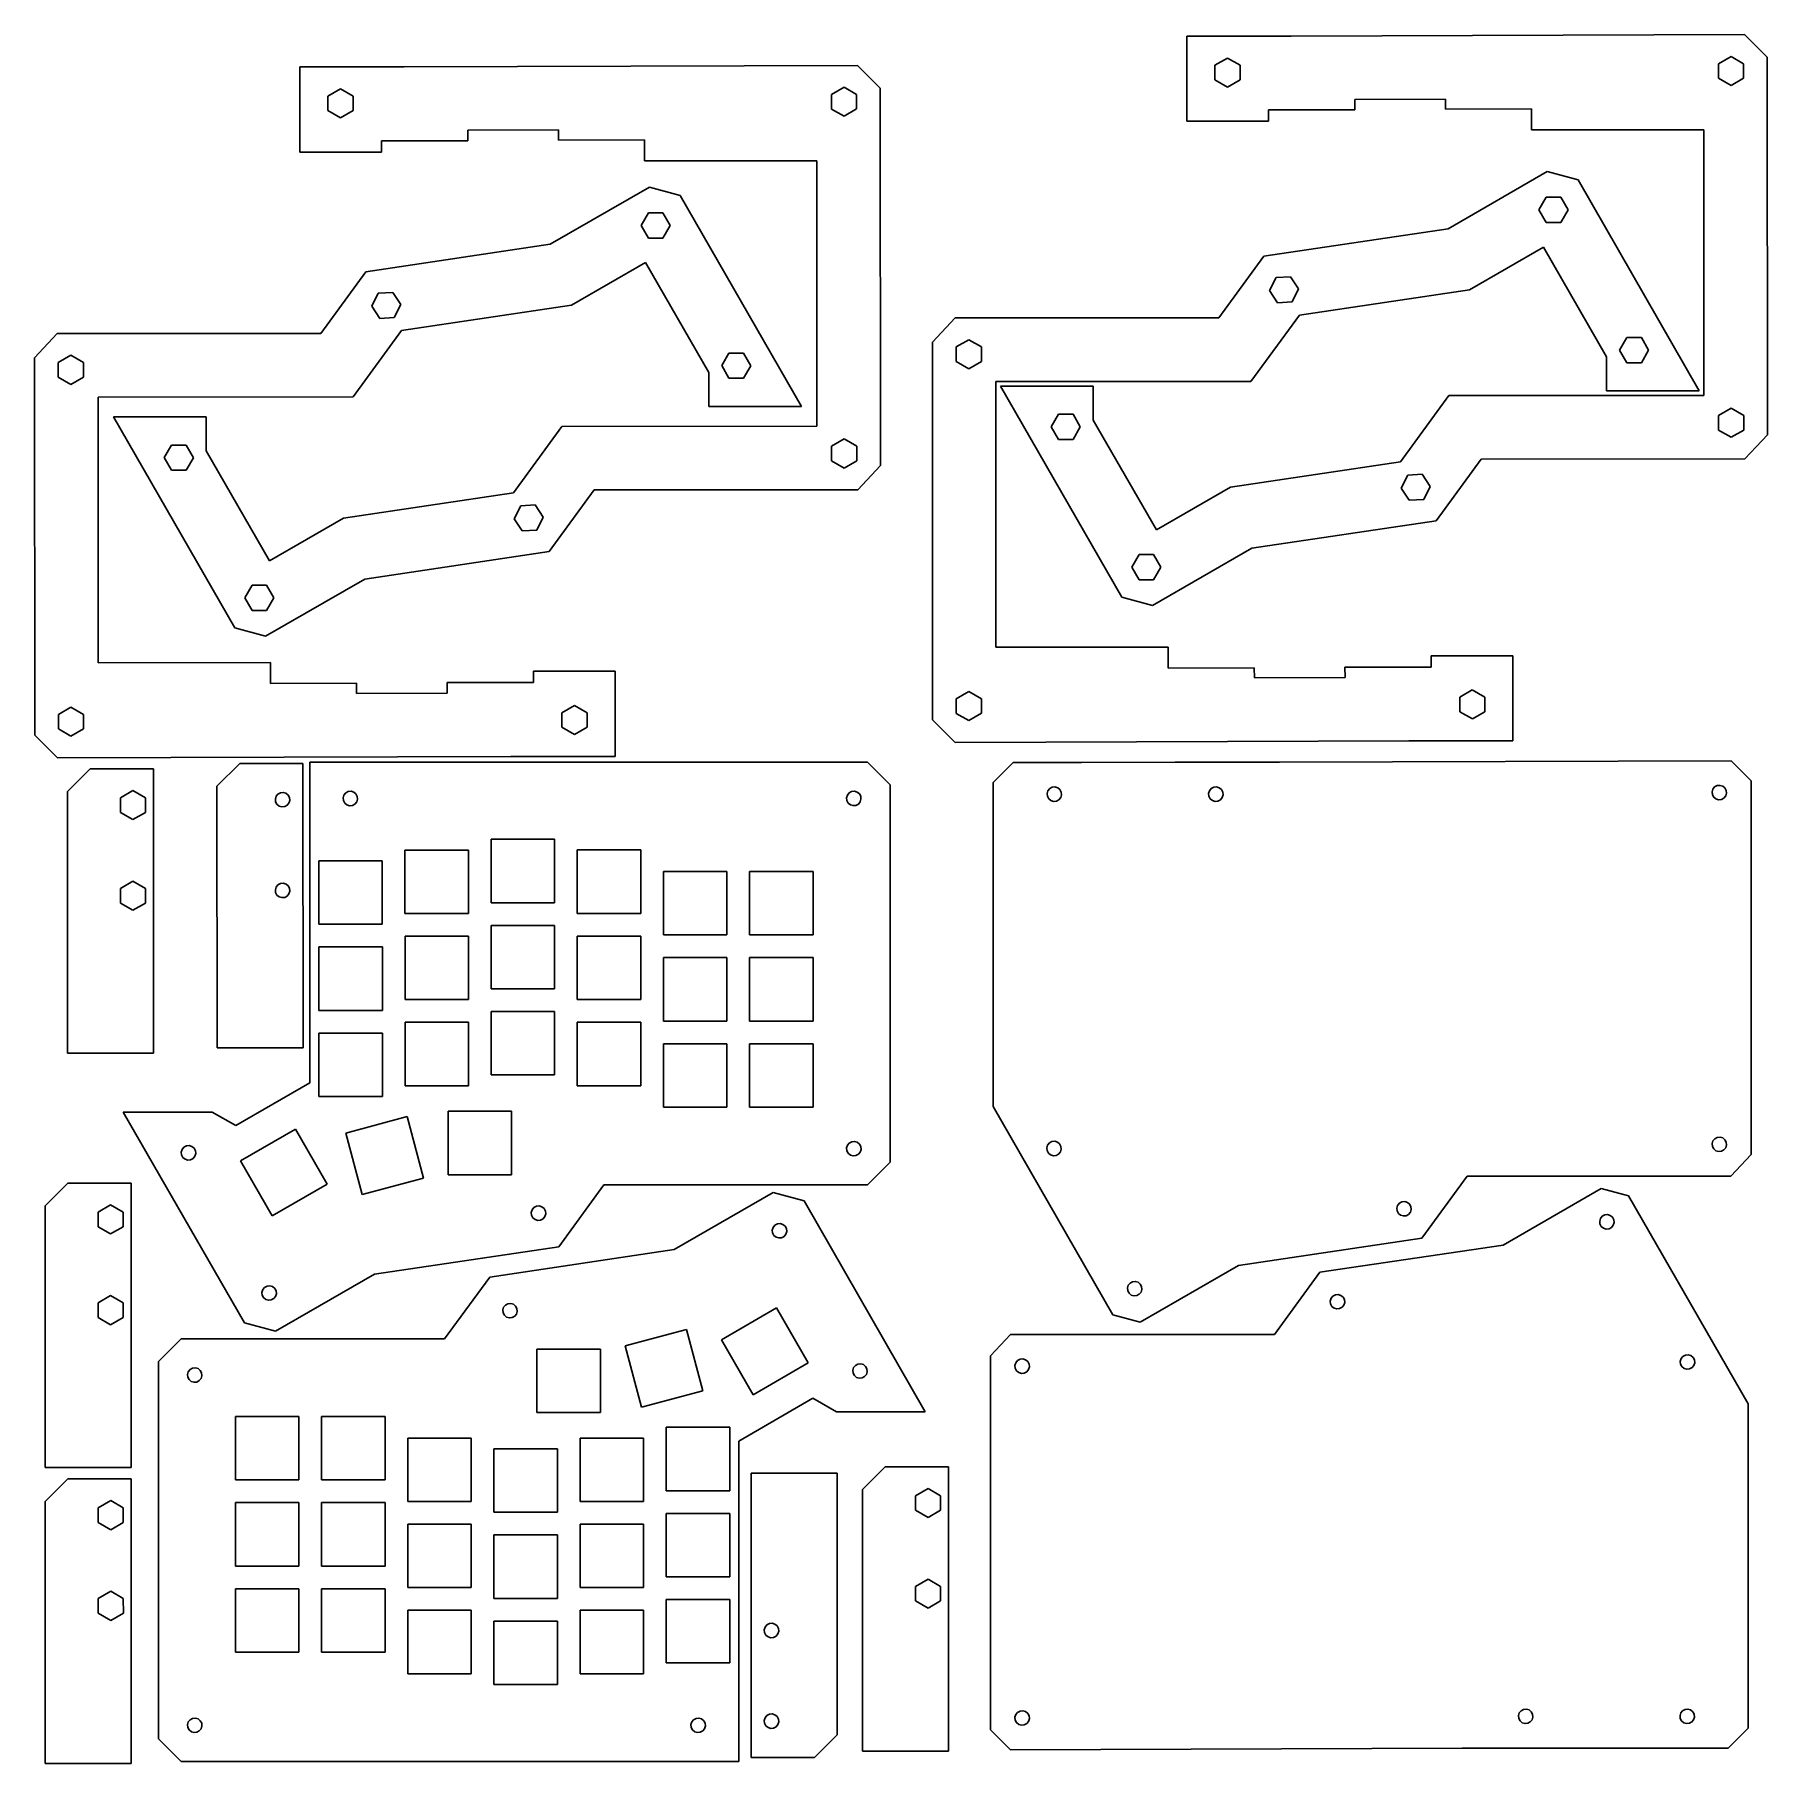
# Model space of a CAD drawing. Header units: millimetres. Extents: x 6 to 388, y 7 to 388.
import ezdxf

# ---------------------------------------------------------------- set-up
doc = ezdxf.new("R2010")
doc.units = ezdxf.units.MM

msp = doc.modelspace()

# ---------------------------------------------------------------- linework, layer by layer
at = {"color": 7, "linetype": 'Continuous'}
for p, q in [((275.68, 387.68), (259.7, 387.67)), ((259.7, 387.67), (259.7, 382.85)), ((275.68, 387.68), (282.68, 387.68)), ((382.71, 388), (282.68, 387.68)), ((387.71, 383.01), (382.71, 388)), ((259.7, 382.85), (259.7, 368.88)), ((268.65, 382.84), (265.87, 381.24)), ((271.43, 381.24), (268.65, 382.84)), ((379.71, 383.2), (376.93, 381.59)), ((382.49, 381.59), (379.71, 383.2)), ((387.72, 299.74), (387.71, 383.01)), ((80.03, 380.89), (64.05, 380.89)), ((64.05, 380.89), (64.05, 376.06)), ((80.03, 380.89), (87.03, 380.89)), ((187.06, 381.21), (87.03, 380.89)), ((192.06, 376.23), (187.06, 381.21)), ((265.87, 381.24), (265.87, 378.03)), ((271.43, 378.03), (271.43, 381.24)), ((376.93, 381.59), (376.93, 378.38)), ((376.93, 378.38), (379.71, 376.78)), ((379.71, 376.78), (382.49, 378.38)), ((382.49, 378.38), (382.49, 381.59)), ((64.05, 376.06), (64.05, 362.09)), ((73, 376.05), (70.22, 374.45)), ((75.78, 374.45), (73, 376.05)), ((184.06, 376.41), (181.28, 374.8)), ((181.28, 374.8), (181.28, 371.59)), ((186.84, 374.81), (184.06, 376.41)), ((186.84, 371.6), (186.84, 374.81)), ((192.07, 292.95), (192.06, 376.23)), ((265.87, 378.03), (268.65, 376.42)), ((268.65, 376.42), (271.43, 378.03)), ((70.22, 374.45), (70.22, 371.24)), ((70.22, 371.24), (73, 369.63)), ((73, 369.63), (75.78, 371.24)), ((75.78, 371.24), (75.78, 374.45)), ((181.28, 371.59), (184.06, 369.99)), ((184.06, 369.99), (186.84, 371.6)), ((296.73, 371.39), (277.7, 371.38)), ((277.7, 371.38), (277.7, 368.88)), ((316.72, 373.79), (296.72, 373.72)), ((296.72, 373.72), (296.73, 371.39)), ((316.73, 371.54), (316.72, 373.79)), ((335.71, 371.6), (316.73, 371.54)), ((335.71, 366.98), (335.71, 371.6)), ((121.07, 367), (101.07, 366.93)), ((101.07, 366.93), (101.08, 364.6)), ((121.08, 364.75), (121.07, 367)), ((277.7, 368.88), (259.7, 368.88)), ((373.71, 366.99), (335.71, 366.98)), ((373.72, 308.39), (373.71, 366.99)), ((101.08, 364.6), (82.05, 364.6)), ((82.05, 364.6), (82.05, 362.1)), ((140.06, 364.81), (121.08, 364.75)), ((140.06, 360.2), (140.06, 364.81)), ((82.05, 362.1), (64.05, 362.09)), ((178.06, 360.2), (140.06, 360.2)), ((178.07, 301.61), (178.06, 360.2)), ((339.16, 357.78), (317.31, 345.19)), ((345.99, 355.94), (339.16, 357.78)), ((372.71, 309.44), (345.99, 355.94)), ((141.12, 354.34), (119.26, 341.75)), ((147.94, 352.5), (141.12, 354.34)), ((174.67, 306), (147.94, 352.5)), ((338.95, 352.13), (337.34, 349.35)), ((342.16, 352.12), (338.95, 352.13)), ((343.76, 349.34), (342.16, 352.12)), ((140.91, 348.69), (139.3, 345.91)), ((144.12, 348.68), (140.91, 348.69)), ((145.72, 345.9), (144.12, 348.68)), ((337.34, 349.35), (338.94, 346.57)), ((342.15, 346.56), (343.76, 349.34)), ((139.3, 345.91), (140.9, 343.13)), ((144.11, 343.12), (145.72, 345.9)), ((317.31, 345.19), (276.64, 339.14)), ((338.94, 346.57), (342.15, 346.56)), ((119.26, 341.75), (78.6, 335.7)), ((140.9, 343.13), (144.11, 343.12)), ((338.34, 341.15), (321.99, 331.73)), ((352.26, 316.94), (338.34, 341.15)), ((140.3, 337.71), (123.95, 328.3)), ((154.21, 313.5), (140.3, 337.71)), ((276.64, 339.14), (266.7, 325.51)), ((78.6, 335.7), (68.65, 322.07)), ((279.36, 334.4), (277.93, 331.53)), ((282.56, 334.59), (279.36, 334.4)), ((284.33, 331.91), (282.56, 334.59)), ((81.32, 330.96), (79.88, 328.09)), ((84.52, 331.15), (81.32, 330.96)), ((86.29, 328.47), (84.52, 331.15)), ((277.93, 331.53), (279.69, 328.85)), ((279.69, 328.85), (282.9, 329.04)), ((282.9, 329.04), (284.33, 331.91)), ((321.99, 331.73), (284.5, 326.15)), ((79.88, 328.09), (81.65, 325.41)), ((81.65, 325.41), (84.85, 325.6)), ((84.85, 325.6), (86.29, 328.47)), ((123.95, 328.3), (86.45, 322.72)), ((203.57, 320.16), (208.57, 325.5)), ((208.57, 325.5), (266.7, 325.51)), ((284.5, 326.15), (273.81, 311.51)), ((5.53, 316.72), (10.53, 322.06)), ((10.53, 322.06), (68.65, 322.07)), ((86.45, 322.72), (75.77, 308.08)), ((356.73, 321.2), (355.12, 318.42)), ((359.94, 321.19), (356.73, 321.2)), ((361.54, 318.41), (359.94, 321.19)), ((13.53, 317.27), (10.75, 315.67)), ((16.31, 315.67), (13.53, 317.27)), ((158.68, 317.76), (157.07, 314.99)), ((161.89, 317.76), (158.68, 317.76)), ((163.49, 314.97), (161.89, 317.76)), ((203.57, 320.16), (203.59, 236.88)), ((211.57, 320.71), (208.79, 319.11)), ((208.79, 319.11), (208.79, 315.9)), ((214.35, 319.11), (211.57, 320.71)), ((214.35, 315.9), (214.35, 319.11)), ((355.12, 318.42), (356.72, 315.64)), ((359.93, 315.63), (361.54, 318.41)), ((5.53, 316.72), (5.54, 233.45)), ((10.75, 315.67), (10.75, 312.46)), ((16.31, 312.46), (16.31, 315.67)), ((154.21, 313.5), (154.21, 306)), ((157.07, 314.99), (158.67, 312.2)), ((161.88, 312.2), (163.49, 314.97)), ((208.79, 315.9), (211.57, 314.29)), ((211.57, 314.29), (214.35, 315.9)), ((352.26, 316.94), (352.26, 309.43)), ((356.72, 315.64), (359.93, 315.63)), ((10.75, 312.46), (13.53, 310.85)), ((13.53, 310.85), (16.31, 312.46)), ((158.67, 312.2), (161.88, 312.2)), ((217.57, 311.5), (273.81, 311.51)), ((217.57, 311.5), (217.58, 252.91)), ((218.58, 310.46), (245.31, 263.96)), ((218.58, 310.46), (239.04, 310.46)), ((239.04, 302.96), (239.04, 310.46)), ((19.53, 308.07), (75.77, 308.08)), ((19.53, 308.07), (19.54, 249.47)), ((174.67, 306), (154.21, 306)), ((306.8, 293.74), (317.48, 308.38)), ((373.72, 308.39), (317.48, 308.38)), ((372.71, 309.44), (352.26, 309.43)), ((22.93, 303.67), (43.39, 303.68)), ((22.93, 303.67), (49.65, 257.17)), ((43.39, 296.18), (43.39, 303.68)), ((231.37, 304.26), (229.76, 301.49)), ((234.58, 304.26), (231.37, 304.26)), ((236.18, 301.47), (234.58, 304.26)), ((239.04, 302.96), (252.95, 278.75)), ((379.72, 305.61), (376.94, 304)), ((376.94, 304), (376.94, 300.79)), ((382.5, 304), (379.72, 305.61)), ((382.5, 300.79), (382.5, 304)), ((111.15, 286.96), (121.83, 301.6)), ((178.07, 301.61), (121.83, 301.6)), ((184.07, 298.82), (181.29, 297.21)), ((186.85, 297.21), (184.07, 298.82)), ((229.76, 301.49), (231.36, 298.7)), ((231.36, 298.7), (234.57, 298.7)), ((234.57, 298.7), (236.18, 301.47)), ((376.94, 300.79), (379.72, 299.19)), ((379.72, 299.19), (382.5, 300.79)), ((387.72, 299.74), (382.72, 294.4)), ((35.72, 297.48), (34.11, 294.7)), ((34.11, 294.7), (35.71, 291.92)), ((38.93, 297.47), (35.72, 297.48)), ((38.92, 291.91), (40.53, 294.69)), ((40.53, 294.69), (38.93, 297.47)), ((43.39, 296.18), (57.3, 271.96)), ((181.29, 297.21), (181.29, 294)), ((186.85, 294), (186.85, 297.21)), ((314.66, 280.76), (324.6, 294.39)), ((382.72, 294.4), (324.6, 294.39)), ((35.71, 291.92), (38.92, 291.91)), ((181.29, 294), (184.07, 292.4)), ((184.07, 292.4), (186.85, 294)), ((192.07, 292.95), (187.07, 287.61)), ((269.3, 288.16), (306.8, 293.74)), ((308.4, 290.86), (306.96, 287.99)), ((311.6, 291.05), (308.4, 290.86)), ((313.37, 288.37), (311.6, 291.05)), ((73.65, 281.38), (111.15, 286.96)), ((119, 273.97), (128.95, 287.6)), ((187.07, 287.61), (128.95, 287.6)), ((252.95, 278.75), (269.3, 288.16)), ((306.96, 287.99), (308.73, 285.31)), ((311.94, 285.5), (313.37, 288.37)), ((112.75, 284.07), (111.31, 281.2)), ((115.95, 284.26), (112.75, 284.07)), ((117.72, 281.59), (115.95, 284.26)), ((308.73, 285.31), (311.94, 285.5)), ((57.3, 271.96), (73.65, 281.38)), ((111.31, 281.2), (113.08, 278.52)), ((116.28, 278.71), (117.72, 281.59)), ((273.99, 274.71), (314.66, 280.76)), ((113.08, 278.52), (116.28, 278.71)), ((78.34, 267.92), (119, 273.97)), ((249.14, 273.34), (247.53, 270.56)), ((252.35, 273.33), (249.14, 273.34)), ((252.13, 262.12), (273.99, 274.71)), ((253.95, 270.55), (252.35, 273.33)), ((56.48, 255.33), (78.34, 267.92)), ((247.53, 270.56), (249.13, 267.78)), ((249.13, 267.78), (252.34, 267.77)), ((252.34, 267.77), (253.95, 270.55)), ((53.49, 266.55), (51.88, 263.77)), ((51.88, 263.77), (53.48, 260.99)), ((56.7, 266.54), (53.49, 266.55)), ((56.69, 260.98), (58.3, 263.76)), ((58.3, 263.76), (56.7, 266.54)), ((245.31, 263.96), (252.13, 262.12)), ((53.48, 260.99), (56.69, 260.98)), ((49.65, 257.17), (56.48, 255.33)), ((217.58, 252.91), (255.59, 252.91)), ((255.59, 252.91), (255.59, 248.3)), ((19.54, 249.47), (57.54, 249.48)), ((57.54, 249.48), (57.54, 244.86)), ((294.56, 248.51), (313.59, 248.52)), ((294.57, 246.18), (294.56, 248.51)), ((313.59, 248.52), (313.59, 251.02)), ((313.59, 251.02), (331.59, 251.02)), ((331.59, 237.05), (331.59, 251.02)), ((57.54, 244.86), (76.52, 244.92)), ((76.52, 244.92), (76.53, 242.67)), ((96.52, 245.07), (115.55, 245.08)), ((96.53, 242.74), (96.52, 245.07)), ((115.55, 245.08), (115.55, 247.58)), ((115.55, 247.58), (133.55, 247.58)), ((133.55, 233.61), (133.55, 247.58)), ((255.59, 248.3), (274.56, 248.36)), ((274.56, 248.36), (274.57, 246.11)), ((274.57, 246.11), (294.57, 246.18)), ((76.53, 242.67), (96.53, 242.74)), ((211.59, 243.12), (208.81, 241.51)), ((208.81, 241.51), (208.81, 238.3)), ((214.37, 241.52), (211.59, 243.12)), ((214.37, 238.31), (214.37, 241.52)), ((322.64, 243.48), (319.86, 241.87)), ((319.86, 241.87), (319.86, 238.66)), ((325.42, 241.87), (322.64, 243.48)), ((325.42, 238.66), (325.42, 241.87)), ((13.54, 239.68), (10.76, 238.08)), ((10.76, 238.08), (10.76, 234.87)), ((16.32, 238.08), (13.54, 239.68)), ((16.32, 234.87), (16.32, 238.08)), ((124.6, 240.04), (121.82, 238.43)), ((121.82, 238.43), (121.82, 235.22)), ((127.38, 238.43), (124.6, 240.04)), ((127.38, 235.22), (127.38, 238.43)), ((208.81, 238.3), (211.59, 236.7)), ((211.59, 236.7), (214.37, 238.31)), ((319.86, 238.66), (322.65, 237.06)), ((322.65, 237.06), (325.42, 238.66)), ((331.59, 232.22), (331.59, 237.05)), ((5.54, 233.45), (10.54, 228.46)), ((10.76, 234.87), (13.54, 233.26)), ((13.54, 233.26), (16.32, 234.87)), ((121.82, 235.22), (124.6, 233.62)), ((124.6, 233.62), (127.38, 235.22)), ((133.55, 228.79), (133.55, 233.61)), ((203.59, 236.88), (208.59, 231.9)), ((208.59, 231.9), (308.62, 232.22)), ((315.61, 232.22), (308.62, 232.22)), ((315.61, 232.22), (331.59, 232.22)), ((10.54, 228.46), (110.57, 228.78)), ((17.75, 226.06), (12.75, 221.06)), ((31.71, 226.07), (17.75, 226.06)), ((31.71, 221.32), (31.71, 226.07)), ((50.75, 227.24), (45.75, 222.24)), ((64.71, 227.25), (50.75, 227.24)), ((64.72, 164.5), (64.71, 227.25)), ((89.21, 227.52), (66.2, 227.51)), ((66.2, 227.51), (66.2, 222.76)), ((189.21, 227.53), (89.21, 227.52)), ((117.57, 228.78), (110.57, 228.78)), ((117.57, 228.78), (133.55, 228.79)), ((194.21, 222.53), (189.21, 227.53)), ((221.39, 227.47), (216.98, 223.05)), ((236.44, 227.47), (221.39, 227.47)), ((236.44, 227.47), (257.11, 227.52)), ((273.09, 227.52), (257.11, 227.52)), ((273.09, 227.52), (280.09, 227.52)), ((379.71, 227.84), (280.09, 227.52)), ((384.12, 223.44), (379.71, 227.84)), ((45.75, 222.24), (45.76, 164.5)), ((66.2, 222.76), (66.21, 156.82)), ((194.23, 139.28), (194.21, 222.53)), ((216.98, 223.05), (216.98, 218.72)), ((384.14, 140.98), (384.12, 223.44)), ((12.75, 221.06), (12.75, 216.31)), ((27.21, 221.28), (24.43, 219.67)), ((24.43, 219.67), (24.43, 216.46)), ((29.99, 219.67), (27.21, 221.28)), ((29.99, 216.46), (29.99, 219.67)), ((31.72, 163.32), (31.71, 221.32)), ((216.98, 218.72), (216.99, 151.57)), ((12.75, 216.31), (12.76, 163.32)), ((24.43, 216.46), (27.21, 214.86)), ((27.21, 214.86), (29.99, 216.46)), ((120.21, 210.53), (106.21, 210.53)), ((106.21, 210.53), (106.22, 196.53)), ((120.22, 196.53), (120.21, 210.53)), ((101.21, 208.15), (87.21, 208.15)), ((87.21, 208.15), (87.21, 194.15)), ((101.22, 194.15), (101.21, 208.15)), ((139.22, 208.16), (125.21, 208.16)), ((125.21, 208.16), (125.22, 194.16)), ((139.22, 194.16), (139.22, 208.16)), ((68.21, 205.77), (68.21, 191.77)), ((82.21, 205.77), (68.21, 205.77)), ((82.21, 191.77), (82.21, 205.77)), ((158.22, 203.41), (144.22, 203.41)), ((144.22, 203.41), (144.22, 189.41)), ((158.22, 189.41), (158.22, 203.41)), ((177.22, 203.42), (163.22, 203.41)), ((163.22, 203.41), (163.22, 189.41)), ((177.22, 189.42), (177.22, 203.42)), ((27.21, 201.28), (24.43, 199.67)), ((24.43, 199.67), (24.43, 196.46)), ((29.99, 199.67), (27.21, 201.28)), ((29.99, 196.46), (29.99, 199.67)), ((24.43, 196.46), (27.21, 194.86)), ((27.21, 194.86), (29.99, 196.46)), ((106.22, 196.53), (120.22, 196.53)), ((68.21, 191.77), (82.21, 191.77)), ((87.21, 194.15), (101.22, 194.15)), ((106.22, 191.53), (106.22, 177.53)), ((120.22, 191.53), (106.22, 191.53)), ((120.22, 177.53), (120.22, 191.53)), ((125.22, 194.16), (139.22, 194.16)), ((87.22, 189.15), (87.22, 175.15)), ((101.22, 189.15), (87.22, 189.15)), ((101.22, 175.15), (101.22, 189.15)), ((125.22, 189.16), (125.22, 175.16)), ((139.22, 189.16), (125.22, 189.16)), ((139.22, 175.16), (139.22, 189.16)), ((144.22, 189.41), (158.22, 189.41)), ((163.22, 189.41), (177.22, 189.42)), ((68.21, 186.77), (68.22, 172.77)), ((82.22, 186.77), (68.21, 186.77)), ((82.22, 172.77), (82.22, 186.77)), ((144.22, 184.41), (144.22, 170.41)), ((158.22, 184.41), (144.22, 184.41)), ((158.22, 170.41), (158.22, 184.41)), ((163.22, 184.41), (163.22, 170.41)), ((177.22, 184.41), (163.22, 184.41)), ((177.23, 170.41), (177.22, 184.41)), ((106.22, 177.53), (120.22, 177.53)), ((68.22, 172.77), (82.22, 172.77)), ((87.22, 175.15), (101.22, 175.15)), ((106.22, 172.53), (106.22, 158.53)), ((120.22, 172.53), (106.22, 172.53)), ((120.22, 158.53), (120.22, 172.53)), ((125.22, 175.16), (139.22, 175.16)), ((87.22, 170.15), (87.22, 156.15)), ((101.22, 170.15), (87.22, 170.15)), ((101.22, 156.15), (101.22, 170.15)), ((139.22, 170.16), (125.22, 170.15)), ((125.22, 170.15), (125.22, 156.15)), ((139.22, 156.16), (139.22, 170.16)), ((144.22, 170.41), (158.22, 170.41)), ((163.22, 170.41), (177.23, 170.41)), ((64.72, 164.5), (45.76, 164.5)), ((68.22, 167.77), (68.22, 153.77)), ((82.22, 167.77), (68.22, 167.77)), ((82.22, 153.77), (82.22, 167.77)), ((144.22, 165.41), (144.23, 151.41)), ((158.22, 165.41), (144.22, 165.41)), ((158.23, 151.41), (158.22, 165.41)), ((163.23, 165.41), (163.23, 151.41)), ((177.23, 165.41), (163.23, 165.41)), ((177.23, 151.41), (177.23, 165.41)), ((31.72, 163.32), (12.76, 163.32)), ((66.21, 156.82), (49.87, 147.36)), ((106.22, 158.53), (120.22, 158.53)), ((68.22, 153.77), (82.22, 153.77)), ((87.22, 156.15), (101.22, 156.15)), ((125.22, 156.15), (139.22, 156.16)), ((25.08, 150.34), (44.68, 150.35)), ((25.08, 150.34), (51.81, 103.85)), ((49.87, 147.36), (44.68, 150.35)), ((87.67, 149.34), (74.15, 145.73)), ((91.29, 135.81), (87.67, 149.34)), ((110.72, 150.53), (96.72, 150.52)), ((96.72, 150.52), (96.73, 136.52)), ((110.73, 136.52), (110.72, 150.53)), ((144.23, 151.41), (158.23, 151.41)), ((163.23, 151.41), (177.23, 151.41)), ((216.99, 151.57), (243.38, 105.66)), ((63.04, 146.58), (50.91, 139.59)), ((70.03, 134.46), (63.04, 146.58)), ((74.15, 145.73), (77.76, 132.2)), ((50.91, 139.59), (57.9, 127.46)), ((189.23, 134.28), (194.23, 139.28)), ((384.14, 140.98), (379.7, 136.24)), ((12.83, 134.67), (7.83, 129.67)), ((26.79, 134.67), (12.83, 134.67)), ((26.79, 129.92), (26.79, 134.67)), ((57.9, 127.46), (70.03, 134.46)), ((77.76, 132.2), (91.29, 135.81)), ((96.73, 136.52), (110.73, 136.52)), ((121.16, 120.64), (131.1, 134.27)), ((131.1, 134.27), (189.23, 134.28)), ((311.51, 122.53), (321.5, 136.23)), ((379.7, 136.24), (321.5, 136.23)), ((168.43, 132.6), (146.57, 120.02)), ((175.25, 130.76), (168.43, 132.6)), ((201.97, 84.26), (175.25, 130.76)), ((351.08, 133.5), (329.42, 121.03)), ((357.11, 131.88), (351.08, 133.5)), ((383.49, 85.97), (357.11, 131.88)), ((7.83, 129.67), (7.83, 124.92)), ((22.29, 129.88), (19.51, 128.28)), ((19.51, 128.28), (19.51, 125.07)), ((25.07, 128.28), (22.29, 129.88)), ((25.07, 125.07), (25.07, 128.28)), ((26.8, 71.93), (26.79, 129.92)), ((7.83, 124.92), (7.84, 71.93)), ((19.51, 125.07), (22.29, 123.46)), ((22.29, 123.46), (25.07, 125.07)), ((271.07, 116.51), (311.51, 122.53)), ((80.49, 114.59), (121.16, 120.64)), ((146.57, 120.02), (105.9, 113.97)), ((329.42, 121.03), (288.98, 115.01)), ((249.4, 104.04), (271.07, 116.51)), ((288.98, 115.01), (278.98, 101.31)), ((58.63, 102.01), (80.49, 114.59)), ((105.9, 113.97), (95.96, 100.35)), ((22.29, 109.88), (19.51, 108.28)), ((19.51, 108.28), (19.51, 105.07)), ((25.07, 108.28), (22.29, 109.88)), ((25.07, 105.07), (25.07, 108.28)), ((169.16, 107.15), (157.03, 100.15)), ((176.15, 95.02), (169.16, 107.15)), ((19.51, 105.07), (22.29, 103.46)), ((22.29, 103.46), (25.07, 105.07)), ((51.81, 103.85), (58.63, 102.01)), ((243.38, 105.66), (249.4, 104.04)), ((37.83, 100.34), (32.83, 95.34)), ((95.96, 100.35), (37.83, 100.34)), ((149.3, 102.41), (135.77, 98.8)), ((152.91, 88.88), (149.3, 102.41)), ((157.03, 100.15), (164.02, 88.02)), ((216.35, 96.56), (220.78, 101.3)), ((220.78, 101.3), (278.98, 101.31)), ((130.33, 98.09), (116.33, 98.09)), ((116.33, 98.09), (116.33, 84.09)), ((130.33, 84.09), (130.33, 98.09)), ((135.77, 98.8), (139.38, 85.27)), ((216.35, 96.56), (216.37, 14.1)), ((32.83, 95.34), (32.84, 12.09)), ((164.02, 88.02), (176.15, 95.02)), ((139.38, 85.27), (152.91, 88.88)), ((116.33, 84.09), (130.33, 84.09)), ((160.84, 77.79), (177.19, 87.25)), ((177.19, 87.25), (182.37, 84.26)), ((201.97, 84.26), (182.37, 84.26)), ((383.5, 18.83), (383.49, 85.97)), ((63.83, 83.21), (49.83, 83.21)), ((49.83, 83.21), (49.83, 69.21)), ((63.83, 69.21), (63.83, 83.21)), ((82.83, 83.21), (68.83, 83.21)), ((68.83, 83.21), (68.83, 69.21)), ((82.83, 69.21), (82.83, 83.21)), ((158.84, 80.84), (144.83, 80.84)), ((144.83, 80.84), (144.84, 66.84)), ((158.84, 66.84), (158.84, 80.84)), ((101.83, 78.46), (87.83, 78.46)), ((87.83, 78.46), (87.83, 64.46)), ((101.83, 64.46), (101.83, 78.46)), ((139.83, 78.46), (125.83, 78.46)), ((125.83, 78.46), (125.83, 64.46)), ((139.84, 64.46), (139.83, 78.46)), ((160.84, 11.85), (160.84, 77.79)), ((120.83, 76.09), (106.83, 76.09)), ((106.83, 76.09), (106.83, 62.09)), ((120.83, 62.09), (120.83, 76.09)), ((26.8, 71.93), (7.84, 71.93)), ((12.84, 69.44), (7.85, 64.44)), ((26.8, 69.45), (12.84, 69.44)), ((26.8, 64.7), (26.8, 69.45)), ((49.83, 69.21), (63.83, 69.21)), ((68.83, 69.21), (82.83, 69.21)), ((163.56, 70.74), (163.57, 8)), ((163.56, 70.74), (182.52, 70.74)), ((182.52, 13), (182.52, 70.74)), ((193.13, 72.12), (188.13, 67.12)), ((207.09, 72.12), (193.13, 72.12)), ((207.09, 67.37), (207.09, 72.12)), ((144.84, 66.84), (158.84, 66.84)), ((188.13, 67.12), (188.13, 62.37)), ((202.59, 67.33), (199.81, 65.73)), ((199.81, 65.73), (199.81, 62.52)), ((205.37, 65.73), (202.59, 67.33)), ((205.37, 62.52), (205.37, 65.73)), ((207.1, 9.38), (207.09, 67.37)), ((7.85, 64.44), (7.85, 59.69)), ((22.3, 64.66), (19.52, 63.05)), ((19.52, 63.05), (19.52, 59.84)), ((25.08, 63.05), (22.3, 64.66)), ((25.08, 59.84), (25.08, 63.05)), ((26.81, 6.7), (26.8, 64.7)), ((63.83, 64.21), (49.83, 64.21)), ((49.83, 64.21), (49.83, 50.21)), ((63.83, 50.21), (63.83, 64.21)), ((82.83, 64.21), (68.83, 64.21)), ((68.83, 64.21), (68.83, 50.21)), ((82.83, 50.21), (82.83, 64.21)), ((87.83, 64.46), (101.83, 64.46)), ((106.83, 62.09), (120.83, 62.09)), ((125.83, 64.46), (139.84, 64.46)), ((158.84, 61.84), (144.84, 61.84)), ((144.84, 61.84), (144.84, 47.84)), ((158.84, 47.84), (158.84, 61.84)), ((188.13, 62.37), (188.14, 9.38)), ((199.81, 62.52), (202.59, 60.91)), ((202.59, 60.91), (205.37, 62.52)), ((7.85, 59.69), (7.85, 6.7)), ((19.52, 59.84), (22.3, 58.24)), ((22.3, 58.24), (25.08, 59.84)), ((101.83, 59.46), (87.83, 59.46)), ((87.83, 59.46), (87.83, 45.46)), ((101.83, 45.46), (101.83, 59.46)), ((139.84, 59.46), (125.83, 59.46)), ((125.83, 59.46), (125.84, 45.46)), ((139.84, 45.46), (139.84, 59.46)), ((120.83, 57.09), (106.83, 57.09)), ((106.83, 57.09), (106.83, 43.08)), ((120.84, 43.09), (120.83, 57.09)), ((49.83, 50.21), (63.83, 50.21)), ((68.83, 50.21), (82.83, 50.21)), ((144.84, 47.84), (158.84, 47.84)), ((202.59, 47.33), (199.81, 45.73)), ((205.37, 45.73), (202.59, 47.33)), ((22.3, 44.66), (19.52, 43.05)), ((19.52, 43.05), (19.53, 39.84)), ((25.08, 43.05), (22.3, 44.66)), ((25.09, 39.84), (25.08, 43.05)), ((63.83, 45.21), (49.83, 45.21)), ((49.83, 45.21), (49.83, 31.21)), ((63.83, 31.21), (63.83, 45.21)), ((82.83, 45.21), (68.83, 45.21)), ((68.83, 45.21), (68.83, 31.21)), ((82.83, 31.21), (82.83, 45.21)), ((87.83, 45.46), (101.83, 45.46)), ((106.83, 43.08), (120.84, 43.09)), ((125.84, 45.46), (139.84, 45.46)), ((158.84, 42.84), (144.84, 42.84)), ((144.84, 42.84), (144.84, 28.84)), ((158.84, 28.84), (158.84, 42.84)), ((199.81, 45.73), (199.81, 42.52)), ((199.81, 42.52), (202.59, 40.91)), ((202.59, 40.91), (205.37, 42.52)), ((205.37, 42.52), (205.37, 45.73)), ((19.53, 39.84), (22.31, 38.24)), ((22.31, 38.24), (25.09, 39.84)), ((101.83, 40.46), (87.83, 40.46)), ((87.83, 40.46), (87.83, 26.46)), ((101.83, 26.46), (101.83, 40.46)), ((139.84, 40.46), (125.84, 40.46)), ((125.84, 40.46), (125.84, 26.46)), ((139.84, 26.46), (139.84, 40.46)), ((120.84, 38.09), (106.83, 38.08)), ((106.83, 38.08), (106.84, 24.08)), ((120.84, 24.08), (120.84, 38.09)), ((49.83, 31.21), (63.83, 31.21)), ((68.83, 31.21), (82.83, 31.21)), ((144.84, 28.84), (158.84, 28.84)), ((87.83, 26.46), (101.83, 26.46)), ((106.84, 24.08), (120.84, 24.08)), ((125.84, 26.46), (139.84, 26.46)), ((383.51, 14.49), (383.5, 18.83)), ((32.84, 12.09), (37.84, 7.09)), ((160.84, 7.1), (160.84, 11.85)), ((177.52, 8), (182.52, 13)), ((216.37, 14.1), (220.78, 9.7)), ((379.09, 10.08), (383.51, 14.49)), ((163.57, 8), (177.52, 8)), ((207.1, 9.38), (188.14, 9.38)), ((220.78, 9.7), (320.39, 10.02)), ((327.39, 10.02), (320.39, 10.02)), ((327.39, 10.02), (343.37, 10.03)), ((364.05, 10.07), (343.37, 10.03)), ((364.05, 10.07), (379.09, 10.08)), ((26.81, 6.7), (7.85, 6.7)), ((37.84, 7.09), (137.84, 7.09)), ((137.84, 7.09), (160.84, 7.1))]:
    msp.add_line(p, q, dxfattribs=at)
at = {"color": 7, "linetype": 'Continuous', "flags": 128}
for points in [[(231.97, 220.94), (231.67, 221.49), (231.19, 221.88), (230.59, 222.06), (229.97, 222), (229.42, 221.7), (229.02, 221.22), (228.85, 220.62), (228.91, 220), (229.2, 219.45), (229.69, 219.06), (230.28, 218.88), (230.91, 218.94), (231.46, 219.23), (231.85, 219.72), (232.03, 220.32), (231.97, 220.94)], [(267.59, 220.94), (267.3, 221.49), (266.81, 221.89), (266.22, 222.07), (265.6, 222), (265.05, 221.71), (264.65, 221.23), (264.47, 220.63), (264.53, 220.01), (264.83, 219.46), (265.31, 219.06), (265.91, 218.88), (266.53, 218.94), (267.08, 219.24), (267.48, 219.72), (267.66, 220.32), (267.59, 220.94)], [(378.65, 221.3), (378.36, 221.85), (377.87, 222.24), (377.27, 222.42), (376.65, 222.36), (376.1, 222.06), (375.71, 221.58), (375.53, 220.98), (375.59, 220.36), (375.89, 219.81), (376.37, 219.42), (376.97, 219.24), (377.59, 219.3), (378.14, 219.6), (378.53, 220.08), (378.71, 220.68), (378.65, 221.3)], [(61.74, 219.71), (61.45, 220.26), (60.96, 220.66), (60.36, 220.84), (59.74, 220.78), (59.19, 220.48), (58.8, 220), (58.62, 219.4), (58.68, 218.78), (58.98, 218.23), (59.46, 217.83), (60.06, 217.65), (60.68, 217.72), (61.23, 218.01), (61.62, 218.49), (61.8, 219.09), (61.74, 219.71)], [(76.68, 219.98), (76.39, 220.53), (75.9, 220.93), (75.31, 221.11), (74.69, 221.05), (74.14, 220.75), (73.74, 220.27), (73.56, 219.67), (73.62, 219.05), (73.92, 218.5), (74.4, 218.1), (75, 217.92), (75.62, 217.99), (76.17, 218.28), (76.57, 218.76), (76.75, 219.36), (76.68, 219.98)], [(187.74, 220), (187.45, 220.55), (186.96, 220.94), (186.36, 221.12), (185.74, 221.06), (185.19, 220.76), (184.8, 220.28), (184.62, 219.68), (184.68, 219.06), (184.98, 218.51), (185.46, 218.12), (186.06, 217.94), (186.68, 218), (187.23, 218.29), (187.62, 218.78), (187.8, 219.37), (187.74, 220)], [(61.74, 199.71), (61.45, 200.26), (60.97, 200.65), (60.37, 200.83), (59.75, 200.77), (59.2, 200.48), (58.8, 199.99), (58.62, 199.39), (58.68, 198.77), (58.98, 198.22), (59.46, 197.83), (60.06, 197.65), (60.68, 197.71), (61.23, 198.01), (61.63, 198.49), (61.81, 199.09), (61.74, 199.71)], [(41, 141.83), (40.71, 142.38), (40.22, 142.78), (39.62, 142.96), (39, 142.89), (38.45, 142.6), (38.06, 142.12), (37.88, 141.52), (37.94, 140.9), (38.24, 140.35), (38.72, 139.95), (39.32, 139.77), (39.94, 139.83), (40.49, 140.13), (40.88, 140.61), (41.06, 141.21), (41, 141.83)], [(187.76, 142.75), (187.46, 143.3), (186.98, 143.69), (186.38, 143.87), (185.76, 143.81), (185.21, 143.51), (184.81, 143.03), (184.63, 142.43), (184.69, 141.81), (184.99, 141.26), (185.47, 140.87), (186.07, 140.69), (186.69, 140.75), (187.24, 141.04), (187.64, 141.53), (187.82, 142.13), (187.76, 142.75)], [(231.91, 142.79), (231.62, 143.34), (231.13, 143.74), (230.53, 143.92), (229.91, 143.85), (229.36, 143.56), (228.97, 143.08), (228.79, 142.48), (228.85, 141.86), (229.15, 141.31), (229.63, 140.91), (230.23, 140.73), (230.85, 140.79), (231.4, 141.09), (231.79, 141.57), (231.97, 142.17), (231.91, 142.79)], [(378.66, 143.71), (378.37, 144.26), (377.89, 144.65), (377.29, 144.83), (376.67, 144.77), (376.12, 144.47), (375.72, 143.99), (375.54, 143.39), (375.6, 142.77), (375.9, 142.22), (376.38, 141.83), (376.98, 141.65), (377.6, 141.71), (378.15, 142), (378.55, 142.49), (378.73, 143.09), (378.66, 143.71)], [(309.11, 129.49), (308.81, 130.04), (308.33, 130.44), (307.73, 130.61), (307.11, 130.55), (306.56, 130.26), (306.17, 129.77), (305.99, 129.18), (306.05, 128.55), (306.34, 128), (306.83, 127.61), (307.43, 127.43), (308.05, 127.49), (308.6, 127.79), (308.99, 128.27), (309.17, 128.87), (309.11, 129.49)], [(118.2, 128.53), (117.9, 129.08), (117.42, 129.48), (116.82, 129.66), (116.2, 129.59), (115.65, 129.3), (115.26, 128.81), (115.08, 128.22), (115.14, 127.59), (115.43, 127.04), (115.92, 126.65), (116.52, 126.47), (117.14, 126.53), (117.69, 126.83), (118.08, 127.31), (118.26, 127.91), (118.2, 128.53)], [(353.86, 126.61), (353.56, 127.16), (353.08, 127.56), (352.48, 127.74), (351.86, 127.67), (351.31, 127.38), (350.92, 126.89), (350.74, 126.3), (350.8, 125.68), (351.09, 125.13), (351.58, 124.73), (352.18, 124.55), (352.8, 124.61), (353.35, 124.91), (353.74, 125.39), (353.92, 125.99), (353.86, 126.61)], [(171.34, 124.64), (171.05, 125.19), (170.56, 125.58), (169.97, 125.76), (169.35, 125.7), (168.8, 125.4), (168.4, 124.92), (168.22, 124.32), (168.28, 123.7), (168.58, 123.15), (169.06, 122.76), (169.66, 122.58), (170.28, 122.64), (170.83, 122.94), (171.23, 123.42), (171.41, 124.02), (171.34, 124.64)], [(58.78, 110.91), (58.48, 111.46), (58, 111.85), (57.4, 112.03), (56.78, 111.97), (56.23, 111.67), (55.83, 111.19), (55.65, 110.59), (55.72, 109.97), (56.01, 109.42), (56.5, 109.03), (57.09, 108.85), (57.72, 108.91), (58.27, 109.2), (58.66, 109.69), (58.84, 110.29), (58.78, 110.91)], [(249.69, 111.87), (249.39, 112.42), (248.91, 112.81), (248.31, 112.99), (247.69, 112.93), (247.14, 112.63), (246.74, 112.15), (246.56, 111.55), (246.63, 110.93), (246.92, 110.38), (247.41, 109.98), (248, 109.81), (248.62, 109.87), (249.17, 110.16), (249.57, 110.65), (249.75, 111.24), (249.69, 111.87)], [(111.92, 107.02), (111.62, 107.57), (111.14, 107.96), (110.54, 108.14), (109.92, 108.08), (109.37, 107.79), (108.98, 107.3), (108.8, 106.7), (108.86, 106.08), (109.15, 105.53), (109.64, 105.14), (110.24, 104.96), (110.86, 105.02), (111.41, 105.32), (111.8, 105.8), (111.98, 106.4), (111.92, 107.02)], [(294.44, 108.99), (294.14, 109.54), (293.66, 109.93), (293.06, 110.11), (292.44, 110.05), (291.89, 109.75), (291.49, 109.27), (291.31, 108.67), (291.38, 108.05), (291.67, 107.5), (292.16, 107.11), (292.75, 106.93), (293.38, 106.99), (293.93, 107.29), (294.32, 107.77), (294.5, 108.37), (294.44, 108.99)], [(224.88, 94.77), (224.59, 95.32), (224.1, 95.72), (223.5, 95.9), (222.88, 95.83), (222.33, 95.54), (221.94, 95.05), (221.76, 94.46), (221.82, 93.84), (222.12, 93.29), (222.6, 92.89), (223.2, 92.71), (223.82, 92.77), (224.37, 93.07), (224.76, 93.55), (224.94, 94.15), (224.88, 94.77)], [(371.63, 95.69), (371.34, 96.24), (370.86, 96.63), (370.26, 96.81), (369.64, 96.75), (369.09, 96.45), (368.69, 95.97), (368.51, 95.37), (368.57, 94.75), (368.87, 94.2), (369.35, 93.8), (369.95, 93.62), (370.57, 93.69), (371.12, 93.98), (371.52, 94.47), (371.7, 95.06), (371.63, 95.69)], [(42.36, 92.81), (42.07, 93.36), (41.58, 93.76), (40.99, 93.94), (40.36, 93.87), (39.81, 93.58), (39.42, 93.09), (39.24, 92.5), (39.3, 91.88), (39.6, 91.33), (40.08, 90.93), (40.68, 90.75), (41.3, 90.81), (41.85, 91.11), (42.24, 91.59), (42.42, 92.19), (42.36, 92.81)], [(189.12, 93.71), (188.82, 94.26), (188.34, 94.65), (187.74, 94.83), (187.12, 94.77), (186.57, 94.48), (186.17, 93.99), (185.99, 93.39), (186.06, 92.77), (186.35, 92.22), (186.83, 91.83), (187.43, 91.65), (188.05, 91.71), (188.6, 92.01), (189, 92.49), (189.18, 93.09), (189.12, 93.71)], [(169.6, 36.47), (169.3, 37.02), (168.82, 37.42), (168.22, 37.6), (167.6, 37.54), (167.05, 37.24), (166.65, 36.76), (166.47, 36.16), (166.54, 35.54), (166.83, 34.99), (167.31, 34.59), (167.91, 34.41), (168.53, 34.48), (169.08, 34.77), (169.48, 35.25), (169.66, 35.85), (169.6, 36.47)], [(42.37, 15.56), (42.07, 16.11), (41.59, 16.51), (40.99, 16.69), (40.37, 16.62), (39.82, 16.33), (39.42, 15.85), (39.24, 15.25), (39.31, 14.63), (39.6, 14.08), (40.09, 13.68), (40.68, 13.5), (41.3, 13.56), (41.85, 13.86), (42.25, 14.34), (42.43, 14.94), (42.37, 15.56)], [(153.42, 15.56), (153.13, 16.11), (152.65, 16.51), (152.05, 16.69), (151.43, 16.62), (150.88, 16.33), (150.48, 15.85), (150.3, 15.25), (150.36, 14.63), (150.66, 14.08), (151.14, 13.68), (151.74, 13.5), (152.36, 13.56), (152.91, 13.86), (153.31, 14.34), (153.49, 14.94), (153.42, 15.56)], [(169.6, 16.47), (169.3, 17.02), (168.82, 17.41), (168.22, 17.59), (167.6, 17.53), (167.05, 17.23), (166.65, 16.75), (166.47, 16.15), (166.54, 15.53), (166.83, 14.98), (167.32, 14.59), (167.91, 14.41), (168.53, 14.47), (169.08, 14.77), (169.48, 15.25), (169.66, 15.85), (169.6, 16.47)], [(224.89, 17.18), (224.6, 17.73), (224.12, 18.12), (223.52, 18.3), (222.9, 18.24), (222.35, 17.95), (221.95, 17.46), (221.77, 16.86), (221.83, 16.24), (222.13, 15.69), (222.61, 15.3), (223.21, 15.12), (223.83, 15.18), (224.38, 15.48), (224.78, 15.96), (224.96, 16.56), (224.89, 17.18)], [(335.95, 17.54), (335.66, 18.09), (335.17, 18.48), (334.58, 18.66), (333.95, 18.6), (333.4, 18.3), (333.01, 17.82), (332.83, 17.22), (332.89, 16.6), (333.19, 16.05), (333.67, 15.65), (334.27, 15.47), (334.89, 15.54), (335.44, 15.83), (335.84, 16.32), (336.02, 16.91), (335.95, 17.54)], [(371.58, 17.54), (371.28, 18.09), (370.8, 18.49), (370.2, 18.67), (369.58, 18.6), (369.03, 18.31), (368.64, 17.82), (368.46, 17.23), (368.52, 16.6), (368.81, 16.05), (369.3, 15.66), (369.9, 15.48), (370.52, 15.54), (371.07, 15.84), (371.46, 16.32), (371.64, 16.92), (371.58, 17.54)]]:
    msp.add_lwpolyline(points, dxfattribs=at)

doc.saveas('drawing.dxf')
